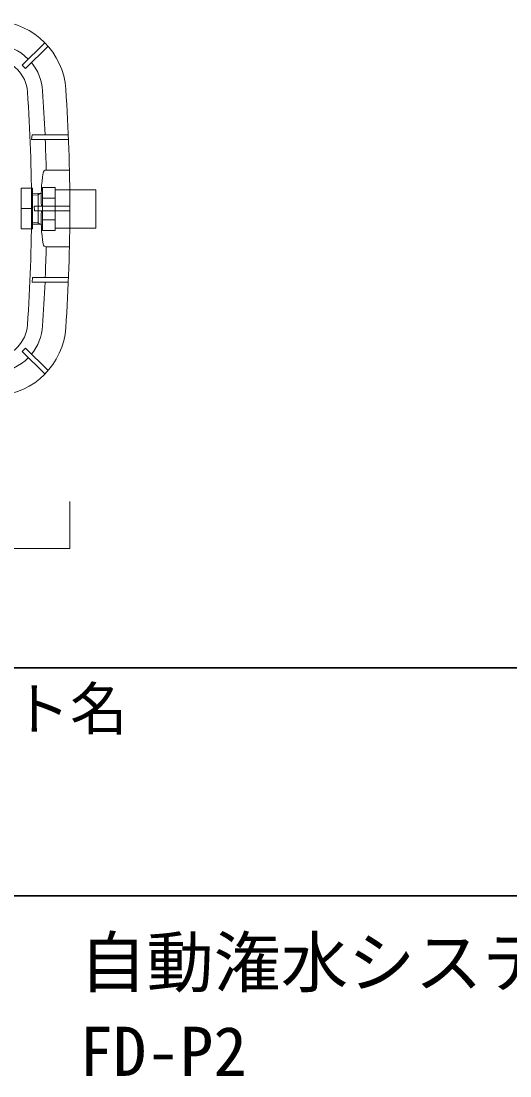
# Model space of a CAD drawing. Units: millimetres, scale not verified. Extents: x -6581 to 4035, y -1763 to 3972.
# Drawn here: x 1121 to 1630, y -1713 to -614 of the extents above; entities that cross this region are included whole.
import ezdxf
from ezdxf.enums import TextEntityAlignment as Align

# ---------------------------------------------------------------- set-up
doc = ezdxf.new("R2010")
doc.units = ezdxf.units.MM
doc.header["$LTSCALE"] = 2
for name, color, linetype, lineweight in [('8-5_moji', 7, 'Continuous', 18), ('8-6__E-2_WAKU', 7, 'Continuous', 18), ('8-9_WAKU', 4, 'Continuous', 30), ('8-A__E-0_', 7, 'Continuous', 18)]:
    doc.layers.add(name, color=color, linetype=linetype, lineweight=lineweight)
doc.styles.add('ＭＳ ゴシック', font='')
doc.styles.get('ＭＳ ゴシック').set_extended_font_data('MS Gothic')

msp = doc.modelspace()

# ---------------------------------------------------------------- linework, layer by layer
at = {"layer": '8-6__E-2_WAKU', "color": 4, "lineweight": 30}
msp.add_line((-3965.481, -1287.895), (4034.519, -1287.895), dxfattribs=at)
at = {"layer": '8-9_WAKU'}
msp.add_line((-202.481, -1525.395), (3559.519, -1525.395), dxfattribs=at)
at = {"layer": '8-A__E-0_'}
for p, q in [((1121.748, -659.572), (1145.446, -636.208)), ((1131.596, -736.947), (1132.113, -732.092)), ((1132.113, -732.092), (1169.992, -732.092)), ((1131.596, -736.947), (1170.191, -736.947)), ((1146.855, -768.779), (1171.17, -768.779)), ((1120.713, -787.687), (1132.583, -787.687)), ((1120.713, -830.166), (1120.713, -787.687)), ((1132.583, -830.166), (1132.583, -787.687)), ((1142.863, -786.942), (1142.863, -831.788)), ((1156.214, -786.942), (1142.863, -786.942)), ((1156.214, -831.788), (1156.214, -786.942)), ((1198.692, -789.339), (1156.214, -789.339)), ((1198.692, -829.39), (1198.692, -789.339)), ((1142.863, -793.016), (1132.583, -793.338)), ((1132.583, -794.891), (1138.652, -794.702)), ((1138.652, -794.702), (1141.497, -793.059)), ((1138.652, -793.148), (1138.652, -825.582)), ((1156.214, -798.153), (1142.863, -798.153)), ((1120.713, -808.927), (1132.583, -808.927)), ((1134.594, -811.258), (1134.375, -806.403)), ((1134.375, -806.403), (1171.61, -806.403)), ((1134.594, -811.258), (1171.61, -811.258)), ((1138.652, -824.028), (1132.583, -823.838)), ((1141.497, -825.67), (1138.652, -824.028)), ((1142.863, -820.576), (1156.214, -820.576)), ((1120.713, -830.166), (1132.583, -830.166)), ((1132.583, -825.392), (1142.863, -825.713)), ((1142.863, -831.788), (1156.214, -831.788)), ((1198.692, -829.39), (1156.214, -829.39)), ((1146.89, -848.882), (1171.17, -848.882)), ((1132.085, -885.569), (1169.992, -885.569)), ((1121.748, -958.088), (1145.446, -981.452)), ((1171.61, -1163.385), (1171.61, -1114.534)), ((521.08, -1163.385), (1171.61, -1163.385))]:
    msp.add_line(p, q, dxfattribs=at)
for points in [[(1121.748, -659.572), (1125.157, -663.029), (1148.854, -639.666)], [(1132.085, -885.569), (1132.437, -880.714), (1170.191, -880.714)], [(1121.748, -958.088), (1125.157, -954.631), (1148.854, -977.995)]]:
    msp.add_lwpolyline(points, dxfattribs=at)
for centre, radius, start, end in [((1091.083, -689.806), 76.462, 3.91324, 86.06307), ((1091.083, -689.806), 52.188, 44.59375, 86.06302), ((1091.083, -689.806), 36.41, 3.91324, 86.06307), ((1091.083, -689.806), 52.188, 3.91324, 39.25619), ((-648.903, -808.831), 1780.462, 356.08674, 3.91323), ((-648.903, -808.831), 1796.239, 2.44854, 3.91324), ((-648.903, -808.831), 1820.513, 356.08674, 3.91323), ((-648.903, -808.831), 1796.239, 1.27764, 2.29355), ((1146.913, -772.02), 3.241, 91.03039, 173.47352), ((1310.596, -798.015), 168.973, 171.02372, 182.84527), ((1310.596, -819.645), 168.973, 177.15471, 188.97626), ((1146.913, -845.641), 3.241, 186.52641, 268.96954), ((-648.903, -808.831), 1796.239, 357.70649, 358.72234), ((-648.903, -808.831), 1796.239, 356.08685, 357.5515), ((1091.083, -927.855), 36.41, 273.93697, 356.0868), ((1091.083, -927.855), 76.462, 273.93697, 356.08668), ((1091.083, -927.855), 52.188, 320.74398, 356.08674), ((1091.083, -927.855), 52.188, 273.93697, 315.59591)]:
    msp.add_arc(centre, radius, start, end, dxfattribs=at)

# ---------------------------------------------------------------- texts
at = {"layer": '8-5_moji', "style": 'ＭＳ ゴシック'}
for s, height, p in [('プロジェクト名', 43.99, (811.759, -1365.624)), ('自動潅水システム機器図', 51.32, (1181.58, -1635.885)), ('FD-P2', 51.32, (1181.58, -1728.7))]:
    msp.add_text(s, height=height, dxfattribs=at).set_placement(p, align=Align.BOTTOM_LEFT)

doc.saveas('drawing.dxf')
